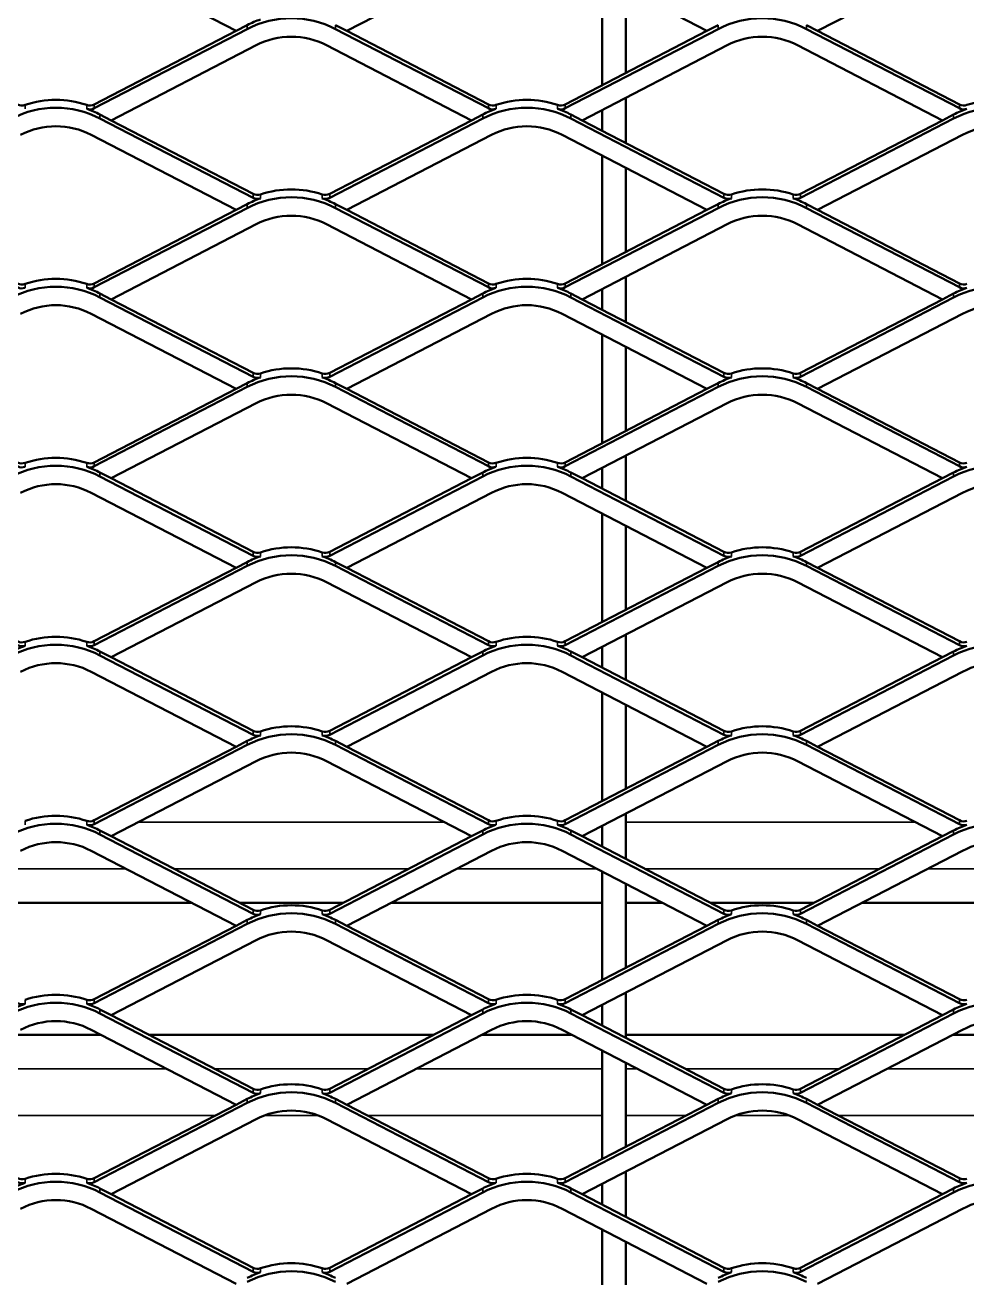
# Model space of a CAD drawing. Header units: millimetres. Extents: x 0 to 1485, y 0 to 1050.
# Drawn here: x 321.4 to 421.4, y 553.2 to 686.2 of the extents above; entities that cross this region are included whole.
import ezdxf

# ---------------------------------------------------------------- set-up
doc = ezdxf.new("R2010")
doc.units = ezdxf.units.MM
doc.header["$LTSCALE"] = 2.5
doc.layers.add('Sichtbar (ISO)', color=7, linetype='Continuous', lineweight=50)
doc.layers.add('Sichtbar schmal (ISO)', color=7, linetype='Continuous', lineweight=35)

msp = doc.modelspace()

# ---------------------------------------------------------------- linework, layer by layer
at = {"layer": 'Sichtbar (ISO)'}
for p, q in [((343.8402, 685.5751), (328.461, 693.5437)), ((370.9681, 693.5437), (355.5888, 685.5751)), ((393.8402, 685.5751), (378.461, 693.5437)), ((420.9681, 693.5437), (405.5888, 685.5751)), ((382.7145, 691.3398), (382.7145, 679.8104)), ((385.2145, 681.1058), (385.2145, 690.0444)), ((345.0314, 685.7713), (328.7828, 677.3522)), ((343.8402, 685.5751), (328.7828, 677.7732)), ((345.0314, 686.1923), (343.8402, 685.5751)), ((355.5888, 685.5751), (354.3976, 686.1923)), ((370.6462, 677.3522), (354.3976, 685.7713)), ((370.6462, 677.7732), (355.5888, 685.5751)), ((395.0314, 685.7713), (378.7828, 677.3522)), ((393.8402, 685.5751), (378.7828, 677.7732)), ((395.0314, 686.1923), (393.8402, 685.5751)), ((405.5888, 685.5751), (404.3976, 686.1923)), ((420.6462, 677.3522), (404.3976, 685.7713)), ((420.6462, 677.7732), (405.5888, 685.5751)), ((330.5888, 676.0751), (345.9681, 684.0437)), ((353.461, 684.0437), (368.8402, 676.0751)), ((380.5888, 676.0751), (395.9681, 684.0437)), ((403.461, 684.0437), (418.8402, 676.0751)), ((385.2145, 673.6783), (385.2145, 678.4719)), ((382.7145, 677.1765), (382.7145, 674.9737)), ((330.5888, 676.0751), (329.3976, 676.6923)), ((329.3976, 676.2713), (345.6462, 667.8522)), ((345.6462, 668.2732), (330.5888, 676.0751)), ((353.7828, 667.8522), (370.0314, 676.2713)), ((368.8402, 676.0751), (353.7828, 668.2732)), ((370.0314, 676.6923), (368.8402, 676.0751)), ((380.5888, 676.0751), (379.3976, 676.6923)), ((379.3976, 676.2713), (395.6462, 667.8522)), ((395.6462, 668.2732), (380.5888, 676.0751)), ((403.7828, 667.8522), (420.0314, 676.2713)), ((418.8402, 676.0751), (403.7828, 668.2732)), ((420.0314, 676.6923), (418.8402, 676.0751)), ((343.8402, 666.5751), (328.461, 674.5437)), ((370.9681, 674.5437), (355.5888, 666.5751)), ((393.8402, 666.5751), (378.461, 674.5437)), ((420.9681, 674.5437), (405.5888, 666.5751)), ((382.7145, 672.3398), (382.7145, 660.8104)), ((385.2145, 662.1058), (385.2145, 671.0444)), ((345.0314, 666.7713), (328.7828, 658.3522)), ((343.8402, 666.5751), (328.7828, 658.7732)), ((345.0314, 667.1923), (343.8402, 666.5751)), ((355.5888, 666.5751), (354.3976, 667.1923)), ((370.6462, 658.3522), (354.3976, 666.7713)), ((370.6462, 658.7732), (355.5888, 666.5751)), ((395.0314, 666.7713), (378.7828, 658.3522)), ((393.8402, 666.5751), (378.7828, 658.7732)), ((395.0314, 667.1923), (393.8402, 666.5751)), ((405.5888, 666.5751), (404.3976, 667.1923)), ((420.6462, 658.3522), (404.3976, 666.7713)), ((420.6462, 658.7732), (405.5888, 666.5751)), ((330.5888, 657.0751), (345.9681, 665.0437)), ((353.461, 665.0437), (368.8402, 657.0751)), ((380.5888, 657.0751), (395.9681, 665.0437)), ((403.461, 665.0437), (418.8402, 657.0751)), ((385.2145, 654.6783), (385.2145, 659.4719)), ((330.5888, 657.0751), (329.3976, 657.6923)), ((329.3976, 657.2713), (345.6462, 648.8522)), ((345.6462, 649.2732), (330.5888, 657.0751)), ((353.7828, 648.8522), (370.0314, 657.2713)), ((368.8402, 657.0751), (353.7828, 649.2732)), ((370.0314, 657.6923), (368.8402, 657.0751)), ((380.5888, 657.0751), (379.3976, 657.6923)), ((379.3976, 657.2713), (395.6462, 648.8522)), ((395.6462, 649.2732), (380.5888, 657.0751)), ((382.7145, 658.1765), (382.7145, 655.9737)), ((403.7828, 648.8522), (420.0314, 657.2713)), ((418.8402, 657.0751), (403.7828, 649.2732)), ((420.0314, 657.6923), (418.8402, 657.0751)), ((343.8402, 647.5751), (328.461, 655.5437)), ((370.9681, 655.5437), (355.5888, 647.5751)), ((393.8402, 647.5751), (378.461, 655.5437)), ((420.9681, 655.5437), (405.5888, 647.5751)), ((382.7145, 653.3398), (382.7145, 641.8104)), ((385.2145, 643.1058), (385.2145, 652.0444)), ((345.0314, 647.7713), (328.7828, 639.3522)), ((345.0314, 648.1923), (343.8402, 647.5751)), ((355.5888, 647.5751), (354.3976, 648.1923)), ((370.6462, 639.3522), (354.3976, 647.7713)), ((395.0314, 647.7713), (378.7828, 639.3522)), ((395.0314, 648.1923), (393.8402, 647.5751)), ((405.5888, 647.5751), (404.3976, 648.1923)), ((420.6462, 639.3522), (404.3976, 647.7713)), ((343.8402, 647.5751), (328.7828, 639.7732)), ((370.6462, 639.7732), (355.5888, 647.5751)), ((393.8402, 647.5751), (378.7828, 639.7732)), ((420.6462, 639.7732), (405.5888, 647.5751)), ((330.5888, 638.0751), (345.9681, 646.0437)), ((353.461, 646.0437), (368.8402, 638.0751)), ((380.5888, 638.0751), (395.9681, 646.0437)), ((403.461, 646.0437), (418.8402, 638.0751)), ((385.2145, 635.6783), (385.2145, 640.4719)), ((330.5888, 638.0751), (329.3976, 638.6923)), ((370.0314, 638.6923), (368.8402, 638.0751)), ((380.5888, 638.0751), (379.3976, 638.6923)), ((382.7145, 639.1765), (382.7145, 636.9737)), ((420.0314, 638.6923), (418.8402, 638.0751)), ((329.3976, 638.2713), (345.6462, 629.8522)), ((345.6462, 630.2732), (330.5888, 638.0751)), ((353.7828, 629.8522), (370.0314, 638.2713)), ((368.8402, 638.0751), (353.7828, 630.2732)), ((379.3976, 638.2713), (395.6462, 629.8522)), ((395.6462, 630.2732), (380.5888, 638.0751)), ((403.7828, 629.8522), (420.0314, 638.2713)), ((418.8402, 638.0751), (403.7828, 630.2732)), ((343.8402, 628.5751), (328.461, 636.5437)), ((370.9681, 636.5437), (355.5888, 628.5751)), ((393.8402, 628.5751), (378.461, 636.5437)), ((420.9681, 636.5437), (405.5888, 628.5751)), ((382.7145, 634.3398), (382.7145, 622.8104)), ((385.2145, 624.1058), (385.2145, 633.0444)), ((345.0314, 629.1923), (343.8402, 628.5751)), ((355.5888, 628.5751), (354.3976, 629.1923)), ((395.0314, 629.1923), (393.8402, 628.5751)), ((405.5888, 628.5751), (404.3976, 629.1923)), ((345.0314, 628.7713), (328.7828, 620.3522)), ((343.8402, 628.5751), (328.7828, 620.7732)), ((370.6462, 620.3522), (354.3976, 628.7713)), ((370.6462, 620.7732), (355.5888, 628.5751)), ((395.0314, 628.7713), (378.7828, 620.3522)), ((393.8402, 628.5751), (378.7828, 620.7732)), ((420.6462, 620.3522), (404.3976, 628.7713)), ((420.6462, 620.7732), (405.5888, 628.5751)), ((330.5888, 619.0751), (345.9681, 627.0437)), ((353.461, 627.0437), (368.8402, 619.0751)), ((380.5888, 619.0751), (395.9681, 627.0437)), ((403.461, 627.0437), (418.8402, 619.0751)), ((385.2145, 616.6783), (385.2145, 621.4719)), ((382.7145, 620.1765), (382.7145, 617.9737)), ((330.5888, 619.0751), (329.3976, 619.6923)), ((329.3976, 619.2713), (345.6462, 610.8522)), ((345.6462, 611.2732), (330.5888, 619.0751)), ((353.7828, 610.8522), (370.0314, 619.2713)), ((368.8402, 619.0751), (353.7828, 611.2732)), ((370.0314, 619.6923), (368.8402, 619.0751)), ((380.5888, 619.0751), (379.3976, 619.6923)), ((379.3976, 619.2713), (395.6462, 610.8522)), ((395.6462, 611.2732), (380.5888, 619.0751)), ((403.7828, 610.8522), (420.0314, 619.2713)), ((418.8402, 619.0751), (403.7828, 611.2732)), ((420.0314, 619.6923), (418.8402, 619.0751)), ((343.8402, 609.5751), (328.461, 617.5437)), ((370.9681, 617.5437), (355.5888, 609.5751)), ((393.8402, 609.5751), (378.461, 617.5437)), ((420.9681, 617.5437), (405.5888, 609.5751)), ((382.7145, 615.3398), (382.7145, 603.8104)), ((385.2145, 605.1058), (385.2145, 614.0444)), ((345.0314, 609.7713), (328.7828, 601.3522)), ((343.8402, 609.5751), (328.7828, 601.7732)), ((345.0314, 610.1923), (343.8402, 609.5751)), ((355.5888, 609.5751), (354.3976, 610.1923)), ((370.6462, 601.3522), (354.3976, 609.7713)), ((370.6462, 601.7732), (355.5888, 609.5751)), ((395.0314, 609.7713), (378.7828, 601.3522)), ((393.8402, 609.5751), (378.7828, 601.7732)), ((395.0314, 610.1923), (393.8402, 609.5751)), ((405.5888, 609.5751), (404.3976, 610.1923)), ((420.6462, 601.3522), (404.3976, 609.7713)), ((420.6462, 601.7732), (405.5888, 609.5751)), ((330.5888, 600.0751), (345.9681, 608.0437)), ((353.461, 608.0437), (368.8402, 600.0751)), ((380.5888, 600.0751), (395.9681, 608.0437)), ((403.461, 608.0437), (418.8402, 600.0751)), ((382.7145, 601.1765), (382.7145, 598.9737)), ((385.2145, 597.6783), (385.2145, 602.4719)), ((330.5888, 600.0751), (329.3976, 600.6923)), ((329.3976, 600.2713), (345.6462, 591.8522)), ((345.6462, 592.2732), (330.5888, 600.0751)), ((353.7828, 591.8522), (370.0314, 600.2713)), ((368.8402, 600.0751), (353.7828, 592.2732)), ((370.0314, 600.6923), (368.8402, 600.0751)), ((380.5888, 600.0751), (379.3976, 600.6923)), ((379.3976, 600.2713), (395.6462, 591.8522)), ((395.6462, 592.2732), (380.5888, 600.0751)), ((403.7828, 591.8522), (420.0314, 600.2713)), ((418.8402, 600.0751), (403.7828, 592.2732)), ((420.0314, 600.6923), (418.8402, 600.0751)), ((343.8402, 590.5751), (328.461, 598.5437)), ((370.9681, 598.5437), (355.5888, 590.5751)), ((393.8402, 590.5751), (378.461, 598.5437)), ((420.9681, 598.5437), (405.5888, 590.5751)), ((382.7145, 596.3398), (382.7145, 584.8104)), ((385.2145, 586.1058), (385.2145, 595.0444)), ((339.1322, 593.0145), (310.2968, 593.0145)), ((355.2135, 593.0145), (344.2155, 593.0145)), ((382.7145, 593.0145), (360.2968, 593.0145)), ((389.1322, 593.0145), (385.2145, 593.0145)), ((405.2135, 593.0145), (394.2155, 593.0145)), ((430.2145, 593.0145), (410.2968, 593.0145)), ((345.0314, 590.7713), (328.7828, 582.3522)), ((343.8402, 590.5751), (328.7828, 582.7732)), ((345.0314, 591.1923), (343.8402, 590.5751)), ((355.5888, 590.5751), (354.3976, 591.1923)), ((370.6462, 582.3522), (354.3976, 590.7713)), ((370.6462, 582.7732), (355.5888, 590.5751)), ((395.0314, 590.7713), (378.7828, 582.3522)), ((393.8402, 590.5751), (378.7828, 582.7732)), ((395.0314, 591.1923), (393.8402, 590.5751)), ((405.5888, 590.5751), (404.3976, 591.1923)), ((420.6462, 582.3522), (404.3976, 590.7713)), ((420.6462, 582.7732), (405.5888, 590.5751)), ((330.5888, 581.0751), (345.9681, 589.0437)), ((353.461, 589.0437), (368.8402, 581.0751)), ((380.5888, 581.0751), (395.9681, 589.0437)), ((403.461, 589.0437), (418.8402, 581.0751)), ((385.2145, 578.6783), (385.2145, 583.4719)), ((330.5888, 581.0751), (329.3976, 581.6923)), ((329.3976, 581.2713), (345.6462, 572.8522)), ((353.7828, 572.8522), (370.0314, 581.2713)), ((370.0314, 581.6923), (368.8402, 581.0751)), ((380.5888, 581.0751), (379.3976, 581.6923)), ((379.3976, 581.2713), (395.6462, 572.8522)), ((382.7145, 582.1765), (382.7145, 579.9737)), ((403.7828, 572.8522), (420.0314, 581.2713)), ((420.0314, 581.6923), (418.8402, 581.0751)), ((345.6462, 573.2732), (330.5888, 581.0751)), ((368.8402, 581.0751), (353.7828, 573.2732)), ((395.6462, 573.2732), (380.5888, 581.0751)), ((418.8402, 581.0751), (403.7828, 573.2732)), ((319.9467, 579.0145), (329.4823, 579.0145)), ((343.8402, 571.5751), (328.461, 579.5437)), ((334.5656, 579.0145), (364.8634, 579.0145)), ((370.9681, 579.5437), (355.5888, 571.5751)), ((369.9467, 579.0145), (379.4823, 579.0145)), ((393.8402, 571.5751), (378.461, 579.5437)), ((385.2145, 579.0145), (414.8634, 579.0145)), ((420.9681, 579.5437), (405.5888, 571.5751)), ((419.9467, 579.0145), (429.4823, 579.0145)), ((382.7145, 577.3398), (382.7145, 565.8104)), ((385.2145, 567.1058), (385.2145, 576.0444)), ((345.0314, 572.1923), (343.8402, 571.5751)), ((355.5888, 571.5751), (354.3976, 572.1923)), ((395.0314, 572.1923), (393.8402, 571.5751)), ((405.5888, 571.5751), (404.3976, 572.1923)), ((345.0314, 571.7713), (328.7828, 563.3522)), ((343.8402, 571.5751), (328.7828, 563.7732)), ((370.6462, 563.3522), (354.3976, 571.7713)), ((370.6462, 563.7732), (355.5888, 571.5751)), ((395.0314, 571.7713), (378.7828, 563.3522)), ((393.8402, 571.5751), (378.7828, 563.7732)), ((420.6462, 563.3522), (404.3976, 571.7713)), ((420.6462, 563.7732), (405.5888, 571.5751)), ((330.5888, 562.0751), (345.9681, 570.0437)), ((353.461, 570.0437), (368.8402, 562.0751)), ((380.5888, 562.0751), (395.9681, 570.0437)), ((403.461, 570.0437), (418.8402, 562.0751)), ((385.2145, 559.6783), (385.2145, 564.4719)), ((330.5888, 562.0751), (329.3976, 562.6923)), ((370.0314, 562.6923), (368.8402, 562.0751)), ((380.5888, 562.0751), (379.3976, 562.6923)), ((382.7145, 563.1765), (382.7145, 560.9737)), ((420.0314, 562.6923), (418.8402, 562.0751)), ((329.3976, 562.2713), (345.6462, 553.8522)), ((345.6462, 554.2732), (330.5888, 562.0751)), ((353.7828, 553.8522), (370.0314, 562.2713)), ((368.8402, 562.0751), (353.7828, 554.2732)), ((379.3976, 562.2713), (395.6462, 553.8522)), ((395.6462, 554.2732), (380.5888, 562.0751)), ((403.7828, 553.8522), (420.0314, 562.2713)), ((418.8402, 562.0751), (403.7828, 554.2732)), ((343.8402, 552.5751), (328.461, 560.5437)), ((370.9681, 560.5437), (355.5888, 552.5751)), ((393.8402, 552.5751), (378.461, 560.5437)), ((420.9681, 560.5437), (405.5888, 552.5751)), ((382.7145, 558.3398), (382.7145, 546.8104)), ((385.2145, 548.1058), (385.2145, 557.0444))]:
    msp.add_line(p, q, dxfattribs=at)
for centre, major_axis, start_param, end_param in [((349.7145, 677.1336), (-10, 0), 4.22501539, 5.19976257), ((349.7145, 677.5547), (-10, 0), 5.04580489, 5.19976257), ((399.7145, 677.1336), (-10, 0), 4.22501539, 5.19976257), ((349.7145, 677.1336), (8, 0), 1.08342274, 2.05816992), ((399.7145, 677.1336), (8, 0), 1.08342274, 2.05816992), ((324.7145, 668.4757), (-10, 0), 4.37897307, 5.04580489), ((374.7145, 668.4757), (-10, 0), 4.37897307, 5.04580489), ((424.7145, 668.4757), (-10, 0), 4.37897307, 5.04580489), ((324.7145, 667.6336), (10, 0), 1.08342274, 2.05816992), ((321.1145, 678.637), (-1, 0), 1.08342274, 1.90421224), ((328.3145, 678.637), (-1, 0), 1.23738042, 2.05816992), ((328.3145, 678.216), (-1, 0), 1.23738042, 2.05816992), ((324.7145, 668.0547), (-10, 0), 4.22501539, 4.37897307), ((374.7145, 667.6336), (10, 0), 1.08342274, 2.05816992), ((374.7145, 668.0547), (-10, 0), 5.04580489, 5.19976257), ((371.1145, 678.637), (-1, 0), 1.08342274, 1.90421224), ((371.1145, 678.216), (-1, 0), 1.08342274, 1.90421224), ((378.3145, 678.637), (-1, 0), 1.23738042, 2.05816992), ((378.3145, 678.216), (-1, 0), 1.23738042, 2.05816992), ((374.7145, 668.0547), (-10, 0), 4.22501539, 4.37897307), ((424.7145, 667.6336), (10, 0), 1.08342274, 2.05816992), ((424.7145, 668.0547), (-10, 0), 5.04580489, 5.19976257), ((421.1145, 678.637), (-1, 0), 1.08342274, 1.90421224), ((421.1145, 678.216), (-1, 0), 1.08342274, 1.90421224), ((324.7145, 667.6336), (-8, 0), 4.22501539, 5.19976257), ((374.7145, 667.6336), (-8, 0), 4.22501539, 5.19976257), ((424.7145, 667.6336), (-8, 0), 4.22501539, 5.19976257), ((349.7145, 658.1336), (-10, 0), 4.22501539, 5.19976257), ((349.7145, 658.5547), (-10, 0), 5.04580489, 5.19976257), ((346.1145, 669.137), (-1, 0), 1.08342274, 1.90421224), ((346.1145, 668.716), (1, 0), 4.22501539, 5.04580489), ((349.7145, 658.9757), (-10, 0), 4.37897307, 5.04580489), ((353.3145, 669.137), (-1, 0), 1.23738042, 2.05816992), ((353.3145, 668.716), (1, 0), 4.37897307, 5.19976257), ((349.7145, 658.5547), (-10, 0), 4.22501539, 4.37897307), ((399.7145, 658.1336), (-10, 0), 4.22501539, 5.19976257), ((399.7145, 658.5547), (-10, 0), 5.04580489, 5.19976257), ((396.1145, 669.137), (-1, 0), 1.08342274, 1.90421224), ((396.1145, 668.716), (1, 0), 4.22501539, 5.04580489), ((399.7145, 658.9757), (-10, 0), 4.37897307, 5.04580489), ((403.3145, 669.137), (-1, 0), 1.23738042, 2.05816992), ((403.3145, 668.716), (1, 0), 4.37897307, 5.19976257), ((399.7145, 658.5547), (-10, 0), 4.22501539, 4.37897307), ((349.7145, 658.1336), (8, 0), 1.08342274, 2.05816992), ((399.7145, 658.1336), (8, 0), 1.08342274, 2.05816992), ((324.7145, 648.6336), (10, 0), 1.08342274, 2.05816992), ((321.1145, 659.637), (-1, 0), 1.08342274, 1.90421224), ((321.1145, 659.216), (-1, 0), 1.08342274, 1.90421224), ((324.7145, 649.4757), (-10, 0), 4.37897307, 5.04580489), ((328.3145, 659.637), (-1, 0), 1.23738042, 2.05816992), ((328.3145, 659.216), (-1, 0), 1.23738042, 2.05816992), ((374.7145, 648.6336), (10, 0), 1.08342274, 2.05816992), ((371.1145, 659.637), (-1, 0), 1.08342274, 1.90421224), ((371.1145, 659.216), (-1, 0), 1.08342274, 1.90421224), ((374.7145, 649.4757), (-10, 0), 4.37897307, 5.04580489), ((378.3145, 659.637), (-1, 0), 1.23738042, 2.05816992), ((378.3145, 659.216), (-1, 0), 1.23738042, 2.05816992), ((424.7145, 648.6336), (10, 0), 1.08342274, 2.05816992), ((421.1145, 659.637), (-1, 0), 1.08342274, 1.90421224), ((421.1145, 659.216), (-1, 0), 1.08342274, 1.90421224), ((324.7145, 649.0547), (-10, 0), 4.22501539, 4.37897307), ((374.7145, 649.0547), (-10, 0), 5.04580489, 5.19976257), ((374.7145, 649.0547), (-10, 0), 4.22501539, 4.37897307), ((424.7145, 649.0547), (-10, 0), 5.04580489, 5.19976257), ((324.7145, 648.6336), (-8, 0), 4.22501539, 5.19976257), ((374.7145, 648.6336), (-8, 0), 4.22501539, 5.19976257), ((424.7145, 648.6336), (-8, 0), 4.22501539, 5.19976257), ((349.7145, 639.1336), (-10, 0), 4.22501539, 5.19976257), ((346.1145, 650.137), (-1, 0), 1.08342274, 1.90421224), ((349.7145, 639.9757), (-10, 0), 4.37897307, 5.04580489), ((353.3145, 650.137), (-1, 0), 1.23738042, 2.05816992), ((399.7145, 639.1336), (-10, 0), 4.22501539, 5.19976257), ((396.1145, 650.137), (-1, 0), 1.08342274, 1.90421224), ((399.7145, 639.9757), (-10, 0), 4.37897307, 5.04580489), ((403.3145, 650.137), (-1, 0), 1.23738042, 2.05816992), ((349.7145, 639.5547), (-10, 0), 5.04580489, 5.19976257), ((346.1145, 649.716), (1, 0), 4.22501539, 5.04580489), ((353.3145, 649.716), (1, 0), 4.37897307, 5.19976257), ((349.7145, 639.5547), (-10, 0), 4.22501539, 4.37897307), ((399.7145, 639.5547), (-10, 0), 5.04580489, 5.19976257), ((396.1145, 649.716), (1, 0), 4.22501539, 5.04580489), ((403.3145, 649.716), (1, 0), 4.37897307, 5.19976257), ((399.7145, 639.5547), (-10, 0), 4.22501539, 4.37897307), ((349.7145, 639.1336), (8, 0), 1.08342274, 2.05816992), ((399.7145, 639.1336), (8, 0), 1.08342274, 2.05816992), ((324.7145, 629.6336), (10, 0), 1.08342274, 2.05816992), ((321.1145, 640.637), (-1, 0), 1.08342274, 1.90421224), ((324.7145, 630.4757), (-10, 0), 4.37897307, 5.04580489), ((328.3145, 640.637), (-1, 0), 1.23738042, 2.05816992), ((374.7145, 629.6336), (10, 0), 1.08342274, 2.05816992), ((371.1145, 640.637), (-1, 0), 1.08342274, 1.90421224), ((374.7145, 630.4757), (-10, 0), 4.37897307, 5.04580489), ((378.3145, 640.637), (-1, 0), 1.23738042, 2.05816992), ((424.7145, 629.6336), (10, 0), 1.08342274, 2.05816992), ((421.1145, 640.637), (-1, 0), 1.08342274, 1.90421224), ((321.1145, 640.216), (-1, 0), 1.08342274, 1.90421224), ((328.3145, 640.216), (-1, 0), 1.23738042, 2.05816992), ((324.7145, 630.0547), (-10, 0), 4.22501539, 4.37897307), ((374.7145, 630.0547), (-10, 0), 5.04580489, 5.19976257), ((371.1145, 640.216), (-1, 0), 1.08342274, 1.90421224), ((378.3145, 640.216), (-1, 0), 1.23738042, 2.05816992), ((374.7145, 630.0547), (-10, 0), 4.22501539, 4.37897307), ((424.7145, 630.0547), (-10, 0), 5.04580489, 5.19976257), ((421.1145, 640.216), (-1, 0), 1.08342274, 1.90421224), ((324.7145, 629.6336), (-8, 0), 4.22501539, 5.19976257), ((374.7145, 629.6336), (-8, 0), 4.22501539, 5.19976257), ((424.7145, 629.6336), (-8, 0), 4.22501539, 5.19976257), ((349.7145, 620.9757), (-10, 0), 4.37897307, 5.04580489), ((399.7145, 620.9757), (-10, 0), 4.37897307, 5.04580489), ((349.7145, 620.1336), (-10, 0), 4.22501539, 5.19976257), ((349.7145, 620.5547), (-10, 0), 5.04580489, 5.19976257), ((346.1145, 631.137), (-1, 0), 1.08342274, 1.90421224), ((346.1145, 630.716), (1, 0), 4.22501539, 5.04580489), ((353.3145, 631.137), (-1, 0), 1.23738042, 2.05816992), ((353.3145, 630.716), (1, 0), 4.37897307, 5.19976257), ((349.7145, 620.5547), (-10, 0), 4.22501539, 4.37897307), ((399.7145, 620.1336), (-10, 0), 4.22501539, 5.19976257), ((399.7145, 620.5547), (-10, 0), 5.04580489, 5.19976257), ((396.1145, 631.137), (-1, 0), 1.08342274, 1.90421224), ((396.1145, 630.716), (1, 0), 4.22501539, 5.04580489), ((403.3145, 631.137), (-1, 0), 1.23738042, 2.05816992), ((403.3145, 630.716), (1, 0), 4.37897307, 5.19976257), ((399.7145, 620.5547), (-10, 0), 4.22501539, 4.37897307), ((349.7145, 620.1336), (8, 0), 1.08342274, 2.05816992), ((399.7145, 620.1336), (8, 0), 1.08342274, 2.05816992), ((324.7145, 611.4757), (-10, 0), 4.37897307, 5.04580489), ((374.7145, 611.4757), (-10, 0), 4.37897307, 5.04580489), ((324.7145, 610.6336), (10, 0), 1.08342274, 2.05816992), ((324.7145, 611.0547), (-10, 0), 5.04580489, 5.19976257), ((321.1145, 621.637), (-1, 0), 1.08342274, 1.90421224), ((321.1145, 621.216), (-1, 0), 1.08342274, 1.90421224), ((328.3145, 621.637), (-1, 0), 1.23738042, 2.05816992), ((328.3145, 621.216), (-1, 0), 1.23738042, 2.05816992), ((324.7145, 611.0547), (-10, 0), 4.22501539, 4.37897307), ((374.7145, 610.6336), (10, 0), 1.08342274, 2.05816992), ((374.7145, 611.0547), (-10, 0), 5.04580489, 5.19976257), ((371.1145, 621.637), (-1, 0), 1.08342274, 1.90421224), ((371.1145, 621.216), (-1, 0), 1.08342274, 1.90421224), ((378.3145, 621.637), (-1, 0), 1.23738042, 2.05816992), ((378.3145, 621.216), (-1, 0), 1.23738042, 2.05816992), ((374.7145, 611.0547), (-10, 0), 4.22501539, 4.37897307), ((424.7145, 610.6336), (10, 0), 1.08342274, 2.05816992), ((424.7145, 611.0547), (-10, 0), 5.04580489, 5.19976257), ((421.1145, 621.637), (-1, 0), 1.08342274, 1.90421224), ((421.1145, 621.216), (-1, 0), 1.08342274, 1.90421224), ((324.7145, 610.6336), (-8, 0), 4.22501539, 5.19976257), ((374.7145, 610.6336), (-8, 0), 4.22501539, 5.19976257), ((424.7145, 610.6336), (-8, 0), 4.22501539, 5.19976257), ((349.7145, 601.9757), (-10, 0), 4.37897307, 5.04580489), ((399.7145, 601.9757), (-10, 0), 4.37897307, 5.04580489), ((349.7145, 601.1336), (-10, 0), 4.22501539, 5.19976257), ((349.7145, 601.5547), (-10, 0), 5.04580489, 5.19976257), ((346.1145, 612.137), (-1, 0), 1.08342274, 1.90421224), ((346.1145, 611.716), (1, 0), 4.22501539, 5.04580489), ((353.3145, 612.137), (-1, 0), 1.23738042, 2.05816992), ((353.3145, 611.716), (1, 0), 4.37897307, 5.19976257), ((349.7145, 601.5547), (-10, 0), 4.22501539, 4.37897307), ((399.7145, 601.1336), (-10, 0), 4.22501539, 5.19976257), ((399.7145, 601.5547), (-10, 0), 5.04580489, 5.19976257), ((396.1145, 612.137), (-1, 0), 1.08342274, 1.90421224), ((396.1145, 611.716), (1, 0), 4.22501539, 5.04580489), ((403.3145, 612.137), (-1, 0), 1.23738042, 2.05816992), ((403.3145, 611.716), (1, 0), 4.37897307, 5.19976257), ((399.7145, 601.5547), (-10, 0), 4.22501539, 4.37897307), ((349.7145, 601.1336), (8, 0), 1.08342274, 2.05816992), ((399.7145, 601.1336), (8, 0), 1.08342274, 2.05816992), ((324.7145, 591.6336), (10, 0), 1.08342274, 2.05816992), ((324.7145, 592.4757), (-10, 0), 4.37897307, 5.04580489), ((328.3145, 602.637), (-1, 0), 1.23738042, 2.05816992), ((328.3145, 602.216), (-1, 0), 1.23738042, 2.05816992), ((324.7145, 592.0547), (-10, 0), 4.22501539, 4.37897307), ((374.7145, 591.6336), (10, 0), 1.08342274, 2.05816992), ((374.7145, 592.0547), (-10, 0), 5.04580489, 5.19976257), ((371.1145, 602.637), (-1, 0), 1.08342274, 1.90421224), ((371.1145, 602.216), (-1, 0), 1.08342274, 1.90421224), ((374.7145, 592.4757), (-10, 0), 4.37897307, 5.04580489), ((378.3145, 602.637), (-1, 0), 1.23738042, 2.05816992), ((378.3145, 602.216), (-1, 0), 1.23738042, 2.05816992), ((374.7145, 592.0547), (-10, 0), 4.22501539, 4.37897307), ((424.7145, 591.6336), (10, 0), 1.08342274, 2.05816992), ((424.7145, 592.0547), (-10, 0), 5.04580489, 5.19976257), ((421.1145, 602.637), (-1, 0), 1.08342274, 1.90421224), ((421.1145, 602.216), (-1, 0), 1.08342274, 1.90421224), ((324.7145, 591.6336), (-8, 0), 4.22501539, 5.19976257), ((374.7145, 591.6336), (-8, 0), 4.22501539, 5.19976257), ((424.7145, 591.6336), (-8, 0), 4.22501539, 5.19976257), ((349.7145, 582.1336), (-10, 0), 4.22501539, 5.19976257), ((346.1145, 593.137), (-1, 0), 1.08342274, 1.90421224), ((346.1145, 592.716), (1, 0), 4.22501539, 5.04580489), ((349.7145, 582.9757), (-10, 0), 4.37897307, 5.04580489), ((353.3145, 593.137), (-1, 0), 1.23738042, 2.05816992), ((353.3145, 592.716), (1, 0), 4.37897307, 5.19976257), ((399.7145, 582.1336), (-10, 0), 4.22501539, 5.19976257), ((396.1145, 593.137), (-1, 0), 1.08342274, 1.90421224), ((396.1145, 592.716), (1, 0), 4.22501539, 5.04580489), ((399.7145, 582.9757), (-10, 0), 4.37897307, 5.04580489), ((403.3145, 593.137), (-1, 0), 1.23738042, 2.05816992), ((403.3145, 592.716), (1, 0), 4.37897307, 5.19976257), ((349.7145, 582.5547), (-10, 0), 5.04580489, 5.19976257), ((349.7145, 582.5547), (-10, 0), 4.22501539, 4.37897307), ((399.7145, 582.5547), (-10, 0), 5.04580489, 5.19976257), ((399.7145, 582.5547), (-10, 0), 4.22501539, 4.37897307), ((349.7145, 582.1336), (8, 0), 1.08342274, 2.05816992), ((399.7145, 582.1336), (8, 0), 1.08342274, 2.05816992), ((324.7145, 572.6336), (10, 0), 1.08342274, 2.05816992), ((324.7145, 573.4757), (-10, 0), 4.37897307, 5.04580489), ((328.3145, 583.637), (-1, 0), 1.23738042, 2.05816992), ((374.7145, 572.6336), (10, 0), 1.08342274, 2.05816992), ((371.1145, 583.637), (-1, 0), 1.08342274, 1.90421224), ((374.7145, 573.4757), (-10, 0), 4.37897307, 5.04580489), ((378.3145, 583.637), (-1, 0), 1.23738042, 2.05816992), ((424.7145, 572.6336), (10, 0), 1.08342274, 2.05816992), ((421.1145, 583.637), (-1, 0), 1.08342274, 1.90421224), ((324.7145, 573.0547), (-10, 0), 5.04580489, 5.19976257), ((321.1145, 583.216), (-1, 0), 1.08342274, 1.90421224), ((328.3145, 583.216), (-1, 0), 1.23738042, 2.05816992), ((324.7145, 573.0547), (-10, 0), 4.22501539, 4.37897307), ((374.7145, 573.0547), (-10, 0), 5.04580489, 5.19976257), ((371.1145, 583.216), (-1, 0), 1.08342274, 1.90421224), ((378.3145, 583.216), (-1, 0), 1.23738042, 2.05816992), ((374.7145, 573.0547), (-10, 0), 4.22501539, 4.37897307), ((424.7145, 573.0547), (-10, 0), 5.04580489, 5.19976257), ((421.1145, 583.216), (-1, 0), 1.08342274, 1.90421224), ((324.7145, 572.6336), (-8, 0), 4.22501539, 5.19976257), ((374.7145, 572.6336), (-8, 0), 4.22501539, 5.19976257), ((424.7145, 572.6336), (-8, 0), 4.22501539, 5.19976257), ((349.7145, 563.1336), (-10, 0), 4.22501539, 5.19976257), ((346.1145, 574.137), (-1, 0), 1.08342274, 1.90421224), ((349.7145, 563.9757), (-10, 0), 4.37897307, 5.04580489), ((353.3145, 574.137), (-1, 0), 1.23738042, 2.05816992), ((399.7145, 563.1336), (-10, 0), 4.22501539, 5.19976257), ((396.1145, 574.137), (-1, 0), 1.08342274, 1.90421224), ((399.7145, 563.9757), (-10, 0), 4.37897307, 5.04580489), ((403.3145, 574.137), (-1, 0), 1.23738042, 2.05816992), ((349.7145, 563.5547), (-10, 0), 5.04580489, 5.19976257), ((346.1145, 573.716), (1, 0), 4.22501539, 5.04580489), ((353.3145, 573.716), (1, 0), 4.37897307, 5.19976257), ((349.7145, 563.5547), (-10, 0), 4.22501539, 4.37897307), ((399.7145, 563.5547), (-10, 0), 5.04580489, 5.19976257), ((396.1145, 573.716), (1, 0), 4.22501539, 5.04580489), ((403.3145, 573.716), (1, 0), 4.37897307, 5.19976257), ((399.7145, 563.5547), (-10, 0), 4.22501539, 4.37897307), ((349.7145, 563.1336), (8, 0), 1.08342274, 2.05816992), ((399.7145, 563.1336), (8, 0), 1.08342274, 2.05816992), ((324.7145, 554.4757), (-10, 0), 4.37897307, 5.04580489), ((374.7145, 554.4757), (-10, 0), 4.37897307, 5.04580489), ((324.7145, 553.6336), (10, 0), 1.08342274, 2.05816992), ((324.7145, 554.0547), (-10, 0), 5.04580489, 5.19976257), ((321.1145, 564.637), (-1, 0), 1.08342274, 1.90421224), ((321.1145, 564.216), (-1, 0), 1.08342274, 1.90421224), ((328.3145, 564.637), (-1, 0), 1.23738042, 2.05816992), ((328.3145, 564.216), (-1, 0), 1.23738042, 2.05816992), ((324.7145, 554.0547), (-10, 0), 4.22501539, 4.37897307), ((374.7145, 553.6336), (10, 0), 1.08342274, 2.05816992), ((374.7145, 554.0547), (-10, 0), 5.04580489, 5.19976257), ((371.1145, 564.637), (-1, 0), 1.08342274, 1.90421224), ((371.1145, 564.216), (-1, 0), 1.08342274, 1.90421224), ((378.3145, 564.637), (-1, 0), 1.23738042, 2.05816992), ((378.3145, 564.216), (-1, 0), 1.23738042, 2.05816992), ((374.7145, 554.0547), (-10, 0), 4.22501539, 4.37897307), ((424.7145, 553.6336), (10, 0), 1.08342274, 2.05816992), ((424.7145, 554.0547), (-10, 0), 5.04580489, 5.19976257), ((421.1145, 564.637), (-1, 0), 1.08342274, 1.90421224), ((421.1145, 564.216), (-1, 0), 1.08342274, 1.90421224), ((324.7145, 553.6336), (-8, 0), 4.22501539, 5.19976257), ((374.7145, 553.6336), (-8, 0), 4.22501539, 5.19976257), ((424.7145, 553.6336), (-8, 0), 4.22501539, 5.19976257), ((349.7145, 544.9757), (-10, 0), 4.37897307, 5.04580489), ((399.7145, 544.9757), (-10, 0), 4.37897307, 5.04580489), ((349.7145, 544.1336), (-10, 0), 4.22501539, 5.19976257), ((349.7145, 544.5547), (-10, 0), 5.04580489, 5.19976257), ((346.1145, 555.137), (-1, 0), 1.08342274, 1.90421224), ((346.1145, 554.716), (1, 0), 4.22501539, 5.04580489), ((353.3145, 555.137), (-1, 0), 1.23738042, 2.05816992), ((353.3145, 554.716), (1, 0), 4.37897307, 5.19976257), ((349.7145, 544.5547), (-10, 0), 4.22501539, 4.37897307), ((399.7145, 544.1336), (-10, 0), 4.22501539, 5.19976257), ((399.7145, 544.5547), (-10, 0), 5.04580489, 5.19976257), ((396.1145, 555.137), (-1, 0), 1.08342274, 1.90421224), ((396.1145, 554.716), (1, 0), 4.22501539, 5.04580489), ((403.3145, 555.137), (-1, 0), 1.23738042, 2.05816992), ((403.3145, 554.716), (1, 0), 4.37897307, 5.19976257), ((399.7145, 544.5547), (-10, 0), 4.22501539, 4.37897307)]:
    msp.add_ellipse(centre, major_axis=major_axis, ratio=0.97758819, start_param=start_param, end_param=end_param, dxfattribs=at)
at = {"layer": 'Sichtbar schmal (ISO)'}
for p, q in [((345.0314, 685.7713), (345.0314, 686.1923)), ((354.3976, 685.7713), (354.3976, 686.1923)), ((395.0314, 685.7713), (395.0314, 686.1923)), ((404.3976, 685.7713), (404.3976, 686.1923)), ((321.4418, 677.2922), (321.4418, 677.7133)), ((327.9872, 677.2922), (327.9872, 677.7133)), ((328.7828, 677.3522), (328.7828, 677.7732)), ((370.6462, 677.3522), (370.6462, 677.7732)), ((371.4418, 677.2922), (371.4418, 677.7133)), ((377.9872, 677.2922), (377.9872, 677.7133)), ((378.7828, 677.3522), (378.7828, 677.7732)), ((420.6462, 677.3522), (420.6462, 677.7732)), ((329.3976, 676.6923), (329.3976, 676.2713)), ((370.0314, 676.6923), (370.0314, 676.2713)), ((379.3976, 676.6923), (379.3976, 676.2713)), ((420.0314, 676.6923), (420.0314, 676.2713)), ((345.6462, 668.2732), (345.6462, 667.8522)), ((346.4418, 668.2133), (346.4418, 667.7922)), ((352.9872, 668.2133), (352.9872, 667.7922)), ((353.7828, 668.2732), (353.7828, 667.8522)), ((395.6462, 668.2732), (395.6462, 667.8522)), ((396.4418, 668.2133), (396.4418, 667.7922)), ((402.9872, 668.2133), (402.9872, 667.7922)), ((403.7828, 668.2732), (403.7828, 667.8522)), ((345.0314, 666.7713), (345.0314, 667.1923)), ((354.3976, 666.7713), (354.3976, 667.1923)), ((395.0314, 666.7713), (395.0314, 667.1923)), ((404.3976, 666.7713), (404.3976, 667.1923)), ((321.4418, 658.2922), (321.4418, 658.7133)), ((327.9872, 658.2922), (327.9872, 658.7133)), ((328.7828, 658.3522), (328.7828, 658.7732)), ((370.6462, 658.3522), (370.6462, 658.7732)), ((371.4418, 658.2922), (371.4418, 658.7133)), ((377.9872, 658.2922), (377.9872, 658.7133)), ((378.7828, 658.3522), (378.7828, 658.7732)), ((420.6462, 658.3522), (420.6462, 658.7732)), ((329.3976, 657.6923), (329.3976, 657.2713)), ((370.0314, 657.6923), (370.0314, 657.2713)), ((379.3976, 657.6923), (379.3976, 657.2713)), ((420.0314, 657.6923), (420.0314, 657.2713)), ((345.6462, 649.2732), (345.6462, 648.8522)), ((346.4418, 649.2133), (346.4418, 648.7922)), ((352.9872, 649.2133), (352.9872, 648.7922)), ((353.7828, 649.2732), (353.7828, 648.8522)), ((395.6462, 649.2732), (395.6462, 648.8522)), ((396.4418, 649.2133), (396.4418, 648.7922)), ((402.9872, 649.2133), (402.9872, 648.7922)), ((403.7828, 649.2732), (403.7828, 648.8522)), ((345.0314, 647.7713), (345.0314, 648.1923)), ((354.3976, 647.7713), (354.3976, 648.1923)), ((395.0314, 647.7713), (395.0314, 648.1923)), ((404.3976, 647.7713), (404.3976, 648.1923)), ((328.7828, 639.3522), (328.7828, 639.7732)), ((370.6462, 639.3522), (370.6462, 639.7732)), ((378.7828, 639.3522), (378.7828, 639.7732)), ((420.6462, 639.3522), (420.6462, 639.7732)), ((321.4418, 639.2922), (321.4418, 639.7133)), ((327.9872, 639.2922), (327.9872, 639.7133)), ((329.3976, 638.6923), (329.3976, 638.2713)), ((370.0314, 638.6923), (370.0314, 638.2713)), ((371.4418, 639.2922), (371.4418, 639.7133)), ((377.9872, 639.2922), (377.9872, 639.7133)), ((379.3976, 638.6923), (379.3976, 638.2713)), ((420.0314, 638.6923), (420.0314, 638.2713)), ((345.0314, 628.7713), (345.0314, 629.1923)), ((345.6462, 630.2732), (345.6462, 629.8522)), ((346.4418, 630.2133), (346.4418, 629.7922)), ((352.9872, 630.2133), (352.9872, 629.7922)), ((353.7828, 630.2732), (353.7828, 629.8522)), ((354.3976, 628.7713), (354.3976, 629.1923)), ((395.0314, 628.7713), (395.0314, 629.1923)), ((395.6462, 630.2732), (395.6462, 629.8522)), ((396.4418, 630.2133), (396.4418, 629.7922)), ((402.9872, 630.2133), (402.9872, 629.7922)), ((403.7828, 630.2732), (403.7828, 629.8522)), ((404.3976, 628.7713), (404.3976, 629.1923)), ((321.4418, 620.2922), (321.4418, 620.7133)), ((327.9872, 620.2922), (327.9872, 620.7133)), ((328.7828, 620.3522), (328.7828, 620.7732)), ((370.6462, 620.3522), (370.6462, 620.7732)), ((371.4418, 620.2922), (371.4418, 620.7133)), ((377.9872, 620.2922), (377.9872, 620.7133)), ((378.7828, 620.3522), (378.7828, 620.7732)), ((420.6462, 620.3522), (420.6462, 620.7732)), ((329.3976, 619.6923), (329.3976, 619.2713)), ((370.0314, 619.6923), (370.0314, 619.2713)), ((379.3976, 619.6923), (379.3976, 619.2713)), ((420.0314, 619.6923), (420.0314, 619.2713)), ((345.6462, 611.2732), (345.6462, 610.8522)), ((346.4418, 611.2133), (346.4418, 610.7922)), ((352.9872, 611.2133), (352.9872, 610.7922)), ((353.7828, 611.2732), (353.7828, 610.8522)), ((395.6462, 611.2732), (395.6462, 610.8522)), ((396.4418, 611.2133), (396.4418, 610.7922)), ((402.9872, 611.2133), (402.9872, 610.7922)), ((403.7828, 611.2732), (403.7828, 610.8522)), ((345.0314, 609.7713), (345.0314, 610.1923)), ((354.3976, 609.7713), (354.3976, 610.1923)), ((395.0314, 609.7713), (395.0314, 610.1923)), ((404.3976, 609.7713), (404.3976, 610.1923)), ((321.4418, 601.2922), (321.4418, 601.7133)), ((327.9872, 601.2922), (327.9872, 601.7133)), ((328.7828, 601.3522), (328.7828, 601.7732)), ((365.9412, 601.5772), (333.4878, 601.5772)), ((370.6462, 601.3522), (370.6462, 601.7732)), ((371.4418, 601.2922), (371.4418, 601.7133)), ((377.9872, 601.2922), (377.9872, 601.7133)), ((378.7828, 601.3522), (378.7828, 601.7732)), ((415.9412, 601.5772), (385.2145, 601.5772)), ((420.6462, 601.3522), (420.6462, 601.7732)), ((329.3976, 600.6923), (329.3976, 600.2713)), ((370.0314, 600.6923), (370.0314, 600.2713)), ((379.3976, 600.6923), (379.3976, 600.2713)), ((420.0314, 600.6923), (420.0314, 600.2713)), ((317.2666, 596.6259), (332.1624, 596.6259)), ((337.2458, 596.6259), (362.1833, 596.6259)), ((367.2666, 596.6259), (382.1624, 596.6259)), ((387.2458, 596.6259), (412.1833, 596.6259)), ((417.2666, 596.6259), (430.2145, 596.6259)), ((345.6462, 592.2732), (345.6462, 591.8522)), ((346.4418, 592.2133), (346.4418, 591.7922)), ((352.9872, 592.2133), (352.9872, 591.7922)), ((353.7828, 592.2732), (353.7828, 591.8522)), ((395.6462, 592.2732), (395.6462, 591.8522)), ((396.4418, 592.2133), (396.4418, 591.7922)), ((402.9872, 592.2133), (402.9872, 591.7922)), ((403.7828, 592.2732), (403.7828, 591.8522)), ((345.0314, 590.7713), (345.0314, 591.1923)), ((354.3976, 590.7713), (354.3976, 591.1923)), ((395.0314, 590.7713), (395.0314, 591.1923)), ((404.3976, 590.7713), (404.3976, 591.1923)), ((321.4418, 582.2922), (321.4418, 582.7133)), ((327.9872, 582.2922), (327.9872, 582.7133)), ((328.7828, 582.3522), (328.7828, 582.7732)), ((370.6462, 582.3522), (370.6462, 582.7732)), ((371.4418, 582.2922), (371.4418, 582.7133)), ((377.9872, 582.2922), (377.9872, 582.7133)), ((378.7828, 582.3522), (378.7828, 582.7732)), ((420.6462, 582.3522), (420.6462, 582.7732)), ((329.3976, 581.6923), (329.3976, 581.2713)), ((370.0314, 581.6923), (370.0314, 581.2713)), ((379.3976, 581.6923), (379.3976, 581.2713)), ((420.0314, 581.6923), (420.0314, 581.2713)), ((336.4521, 575.4032), (312.9769, 575.4032)), ((357.8936, 575.4032), (341.5354, 575.4032)), ((382.7145, 575.4032), (362.9769, 575.4032)), ((386.4521, 575.4032), (385.2145, 575.4032)), ((407.8936, 575.4032), (391.5354, 575.4032)), ((430.2145, 575.4032), (412.9769, 575.4032)), ((345.6462, 573.2732), (345.6462, 572.8522)), ((353.7828, 573.2732), (353.7828, 572.8522)), ((395.6462, 573.2732), (395.6462, 572.8522)), ((403.7828, 573.2732), (403.7828, 572.8522)), ((345.0314, 571.7713), (345.0314, 572.1923)), ((346.4418, 573.2133), (346.4418, 572.7922)), ((352.9872, 573.2133), (352.9872, 572.7922)), ((354.3976, 571.7713), (354.3976, 572.1923)), ((395.0314, 571.7713), (395.0314, 572.1923)), ((396.4418, 573.2133), (396.4418, 572.7922)), ((402.9872, 573.2133), (402.9872, 572.7922)), ((404.3976, 571.7713), (404.3976, 572.1923)), ((309.2145, 570.4519), (341.6724, 570.4519)), ((346.8933, 570.4519), (352.5357, 570.4519)), ((357.7566, 570.4519), (382.7145, 570.4519)), ((385.2145, 570.4519), (391.6724, 570.4519)), ((396.8933, 570.4519), (402.5357, 570.4519)), ((407.7566, 570.4519), (430.2145, 570.4519)), ((321.4418, 563.2922), (321.4418, 563.7133)), ((327.9872, 563.2922), (327.9872, 563.7133)), ((328.7828, 563.3522), (328.7828, 563.7732)), ((329.3976, 562.6923), (329.3976, 562.2713)), ((370.0314, 562.6923), (370.0314, 562.2713)), ((370.6462, 563.3522), (370.6462, 563.7732)), ((371.4418, 563.2922), (371.4418, 563.7133)), ((377.9872, 563.2922), (377.9872, 563.7133)), ((378.7828, 563.3522), (378.7828, 563.7732)), ((379.3976, 562.6923), (379.3976, 562.2713)), ((420.0314, 562.6923), (420.0314, 562.2713)), ((420.6462, 563.3522), (420.6462, 563.7732)), ((345.6462, 554.2732), (345.6462, 553.8522)), ((346.4418, 554.2133), (346.4418, 553.7922)), ((352.9872, 554.2133), (352.9872, 553.7922)), ((353.7828, 554.2732), (353.7828, 553.8522)), ((395.6462, 554.2732), (395.6462, 553.8522)), ((396.4418, 554.2133), (396.4418, 553.7922)), ((402.9872, 554.2133), (402.9872, 553.7922)), ((403.7828, 554.2732), (403.7828, 553.8522))]:
    msp.add_line(p, q, dxfattribs=at)

doc.saveas('drawing.dxf')
